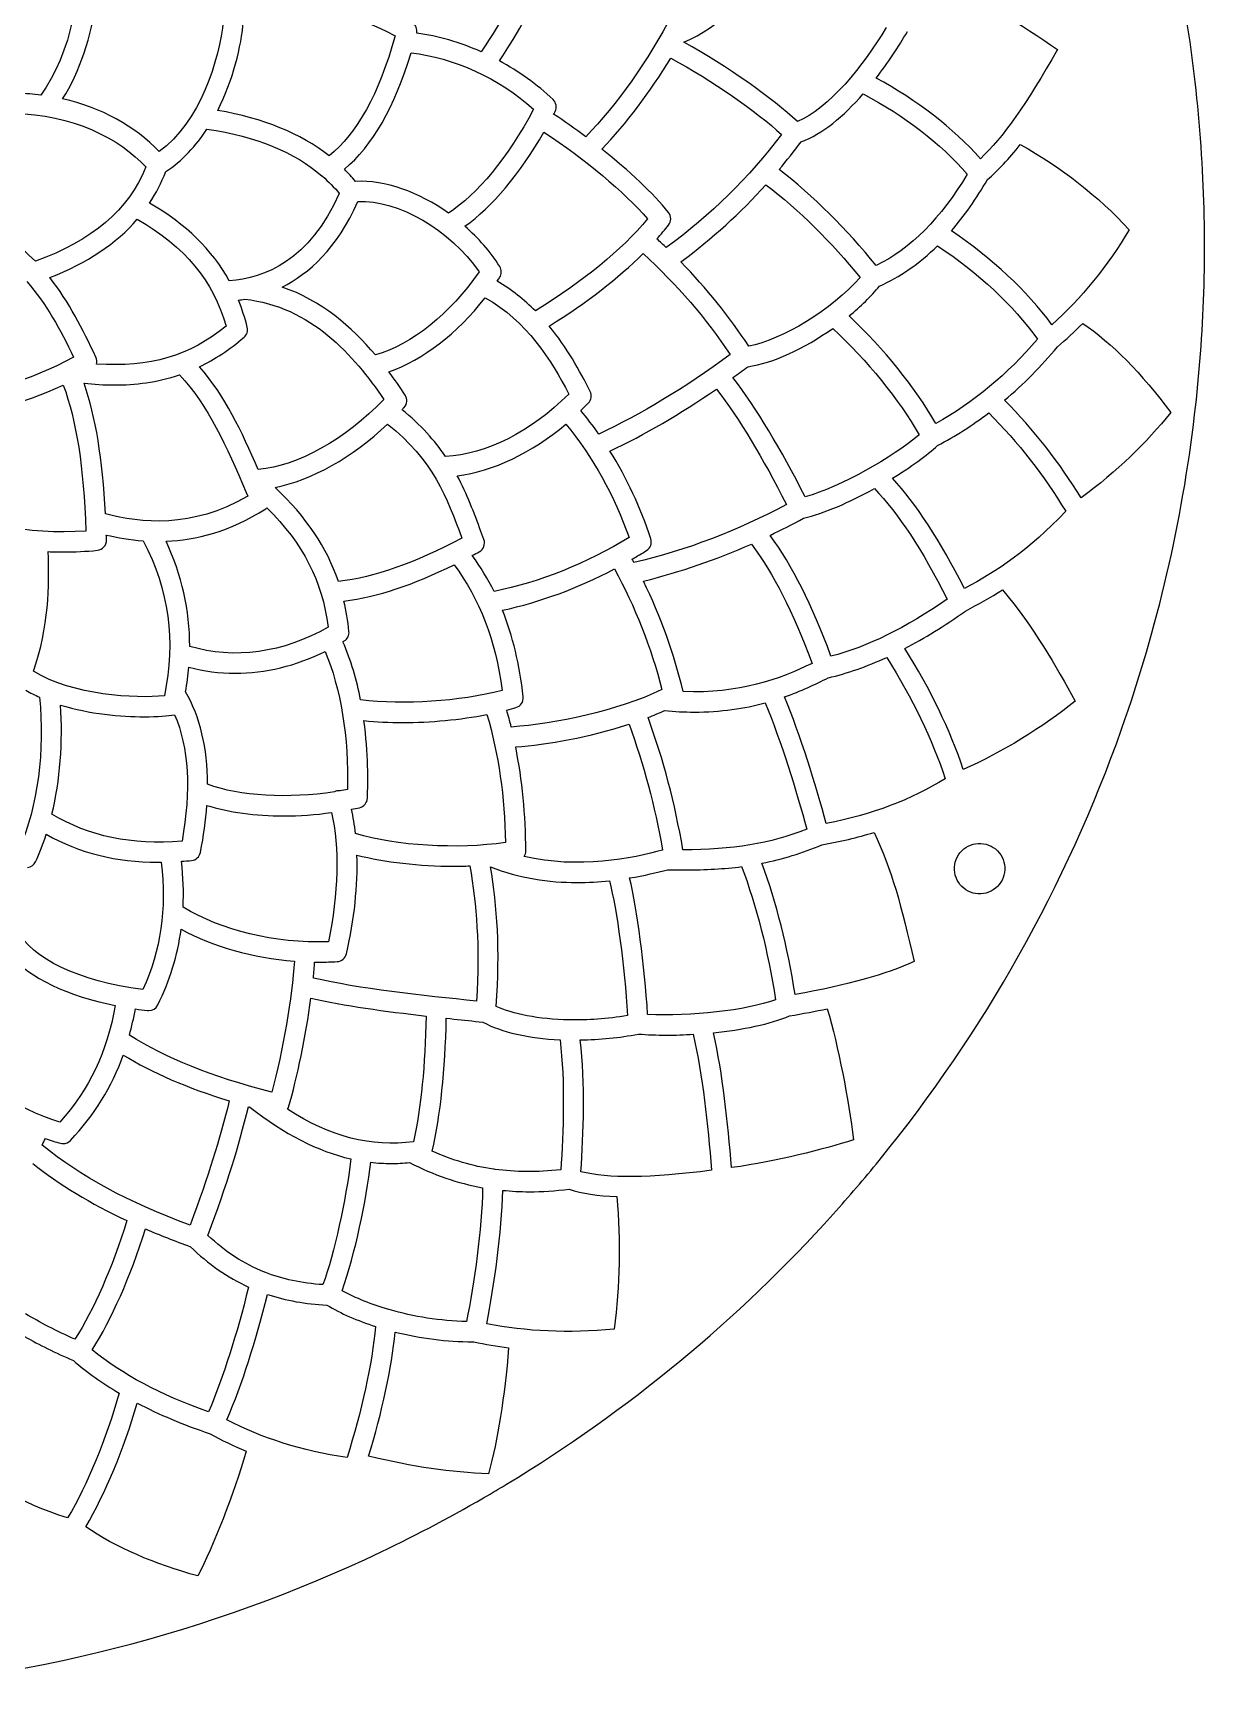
# Model space of a CAD drawing. Extents: x 47 to 537, y 322 to 810.
# Drawn here: x 338.8 to 536.7, y 321.9 to 601.3 of the extents above; entities that cross this region are included whole.
import ezdxf

# ---------------------------------------------------------------- set-up
doc = ezdxf.new("R2010")
doc.units = 0
doc.layers.add('SPLENDIDA_fix_overlaps', color=7, linetype='CONTINUOUS')

msp = doc.modelspace()

# ---------------------------------------------------------------- linework, layer by layer
at = {"layer": 'SPLENDIDA_fix_overlaps', "color": 7}
for points in [[(374.695063, 523.90169), (374.964063, 523.271692)], [(414.784963, 515.98171), (414.284964, 517.321707)], [(362.615093, 486.431784), (362.645093, 486.431784)], [(413.374967, 434.761913), (414.624963, 434.631913)], [(429.204927, 435.001912), (429.173927, 435.001912)], [(412.883968, 380.761048), (413.093967, 380.761048)]]:
    msp.add_lwpolyline(points, dxfattribs=at)
msp.add_lwpolyline([(502.604743, 460.281849), (502.564744, 459.84185), (502.463744, 459.401851), (502.333744, 458.981853), (502.154745, 458.571854), (501.923745, 458.191855), (501.664746, 457.831855), (501.364747, 457.491856), (501.034747, 457.201857), (500.673748, 456.941858), (500.293749, 456.711858), (499.88375, 456.531859), (499.463751, 456.391859), (499.024752, 456.301859), (498.583754, 456.261859), (498.133755, 456.261859), (497.694756, 456.301859), (497.263757, 456.391859), (496.833758, 456.531859), (496.433759, 456.711858), (496.04376, 456.941858), (495.683761, 457.201857), (495.354762, 457.491856), (495.053762, 457.831855), (494.793763, 458.191855), (494.574764, 458.571854), (494.394764, 458.981853), (494.253764, 459.401851), (494.164765, 459.84185), (494.114765, 460.281849), (494.114765, 460.721848), (494.164765, 461.171847), (494.253764, 461.601846), (494.394764, 462.031845), (494.574764, 462.431844), (494.793763, 462.821843), (495.053762, 463.181842), (495.354762, 463.511841), (495.683761, 463.81184), (496.04376, 464.07184), (496.433759, 464.291839), (496.833758, 464.471839), (497.263757, 464.611838), (497.694756, 464.701838), (498.133755, 464.751838), (498.583754, 464.751838), (499.024752, 464.701838), (499.463751, 464.611838), (499.88375, 464.471839), (500.293749, 464.291839), (500.673748, 464.07184), (501.034747, 463.81184), (501.364747, 463.511841), (501.664746, 463.181842), (501.923745, 462.821843), (502.154745, 462.431844), (502.333744, 462.031845), (502.463744, 461.601846), (502.564744, 461.171847), (502.604743, 460.721848)], close=True, dxfattribs=at)
for points in [[(535.95466, 578.141555), (535.194662, 592.641518), (533.124667, 607.081482), (529.784676, 621.221447)], [(344.825138, 618.481454), (347.96413, 609.001477), (344.955138, 597.721506), (340.11515, 590.861523)], [(425.404936, 619.041452), (421.374947, 609.841475), (417.973955, 603.441491), (414.314964, 598.161505)], [(417.394957, 596.631508), (420.513949, 601.191497), (423.444941, 606.531484), (426.704933, 613.621466)], [(448.503879, 599.751501), (454.583864, 602.291494), (459.274852, 607.461481), (463.324842, 613.461466)], [(492.364769, 609.621476), (498.333754, 606.891483), (505.423736, 602.791493), (511.484721, 598.531504)], [(343.764141, 590.221524), (346.625133, 594.771513), (348.754128, 600.741498), (349.325127, 606.931483)], [(374.254064, 603.331492), (382.065045, 606.351484), (391.86502, 605.391487), (399.825, 600.821498)], [(370.855073, 603.401491), (370.214074, 596.851508), (366.934083, 586.321534), (360.0441, 581.321547)], [(446.484884, 604.401489), (442.543894, 596.721508), (437.234907, 589.211527), (431.95492, 583.84154)], [(369.915075, 588.271529), (372.525069, 593.411516), (373.884065, 599.061502), (374.254064, 603.331492)], [(399.825, 600.821498), (397.014007, 590.921523), (393.445016, 584.441539), (388.695028, 580.621548)], [(403.463991, 601.271497), (403.604991, 601.961495), (403.324992, 602.671493), (402.713993, 603.051492)], [(414.314964, 598.161505), (410.744973, 599.751501), (407.043982, 600.821498), (403.463991, 601.271497)], [(482.624793, 602.221494), (478.784803, 595.87151), (472.923818, 588.511529), (467.644831, 586.381534)], [(480.923798, 593.731516), (482.894793, 596.281509), (484.683788, 598.981503), (486.183785, 601.571496)], [(391.275022, 578.351554), (396.03501, 582.381544), (399.665001, 588.711528), (402.513994, 597.961505)], [(402.513994, 597.961505), (409.614976, 597.211507), (417.314957, 593.691516), (423.164942, 588.491529)], [(467.644831, 586.381534), (463.503841, 590.211524), (455.81486, 595.781511), (448.503879, 599.751501)], [(511.484721, 598.531504), (506.274734, 589.351527), (502.274744, 583.681541), (498.503754, 580.13155)], [(426.444934, 590.101525), (423.774941, 592.641518), (420.673948, 594.851513), (417.394957, 596.631508)], [(434.673913, 581.761546), (438.744903, 585.961535), (442.803893, 591.341522), (446.284884, 597.081507)], [(446.284884, 597.081507), (453.314867, 593.351517), (460.793848, 587.99153), (464.963838, 584.231539)], [(498.503754, 580.13155), (493.854765, 585.341537), (487.83378, 589.991525), (480.923798, 593.731516)], [(340.11515, 590.861523), (338.834153, 591.021522), (337.544156, 591.111522), (336.245159, 591.131522)], [(360.0441, 581.321547), (356.03511, 585.621536), (350.205124, 588.761528), (343.764141, 590.221524)], [(426.784933, 588.09153), (427.133932, 588.761528), (426.994933, 589.581526), (426.444934, 590.101525)], [(468.284829, 583.001542), (471.81482, 584.231539), (475.433811, 587.291532), (478.723803, 591.051522)], [(478.723803, 591.051522), (485.683786, 587.371532), (491.723771, 582.741543), (496.284759, 577.541556)], [(335.485161, 587.731531), (345.285137, 587.741531), (353.544116, 583.421541), (357.804105, 578.741553)], [(388.695028, 580.621548), (383.88404, 584.401539), (377.674056, 586.931533), (369.915075, 588.271529)], [(423.164942, 588.491529), (418.824953, 580.311549), (413.673966, 574.041565), (408.793978, 570.981573)], [(426.543934, 587.631531), (426.624933, 587.791531), (426.704933, 587.94153), (426.784933, 588.09153)], [(431.95492, 583.84154), (430.194925, 585.151537), (428.383929, 586.421534), (426.543934, 587.631531)], [(361.145097, 577.971555), (363.94509, 579.771551), (366.245084, 582.281544), (368.09408, 585.121537)], [(368.09408, 585.121537), (376.514059, 583.84154), (382.825043, 581.281547), (387.535031, 577.191557)], [(411.583971, 568.761578), (416.18396, 571.98157), (420.864948, 577.561556), (424.914938, 584.631538)], [(424.914938, 584.631538), (431.84392, 580.06155), (438.433904, 574.531564), (442.383894, 569.991575)], [(464.963838, 584.231539), (459.463851, 576.961558), (453.074867, 570.701573), (445.543886, 565.151587)], [(445.914885, 571.081572), (443.324892, 574.301564), (439.293902, 578.091555), (434.673913, 581.761546)], [(464.583839, 578.321554), (465.854835, 579.84155), (467.093832, 581.391547), (468.284829, 583.001542)], [(499.683751, 576.621558), (501.484746, 578.151555), (503.293742, 580.08155), (505.213737, 582.531544)], [(505.213737, 582.531544), (512.244719, 578.581554), (518.284704, 573.871565), (523.593691, 568.17158)], [(357.804105, 578.741553), (354.905113, 571.551571), (348.785128, 566.341584), (339.174152, 562.841593)], [(393.145017, 576.301559), (392.544019, 577.011557), (391.92402, 577.701556), (391.275022, 578.351554)], [(480.923798, 562.141595), (476.00381, 568.251579), (470.293824, 573.911565), (464.583839, 578.321554)], [(358.424104, 572.661568), (359.525101, 574.311564), (360.424099, 576.08156), (361.145097, 577.971555)], [(387.535031, 577.191557), (387.544031, 577.191557), (387.554031, 577.181557), (387.565031, 577.171557)], [(387.565031, 577.171557), (388.584029, 576.271559), (389.544026, 575.321562), (390.415024, 574.281564)], [(408.793978, 570.981573), (403.82499, 574.511564), (398.125005, 576.561559), (393.145017, 576.301559)], [(447.99488, 562.731593), (453.303867, 566.691583), (458.053855, 571.001572), (462.343844, 575.751561)], [(462.343844, 575.751561), (467.88383, 571.501571), (473.444816, 566.021585), (478.223804, 560.0916)], [(496.284759, 577.541556), (491.90477, 570.171575), (486.624783, 564.881588), (480.923798, 562.141595)], [(493.604766, 567.97158), (495.784761, 570.481574), (497.824755, 573.381567), (499.683751, 576.621558)], [(534.614663, 537.001657), (536.213659, 550.651623), (536.673658, 564.421589), (535.95466, 578.141555)], [(390.415024, 574.281564), (385.445036, 563.001592), (377.815055, 559.9716), (371.86507, 559.571601)], [(380.754048, 558.511604), (385.294037, 560.771598), (390.054025, 565.031587), (393.535016, 572.921568)], [(393.535016, 572.921568), (400.414999, 573.191567), (409.043977, 568.211579), (413.984965, 561.061597)], [(339.174152, 562.841593), (336.375159, 565.701586), (332.865168, 568.271579), (328.19518, 570.431574)], [(341.594146, 560.1116), (347.94513, 562.591594), (352.834118, 565.841585), (356.355109, 569.921575)], [(356.355109, 569.921575), (364.405089, 565.281587), (369.205077, 559.521601), (371.325072, 551.93162)], [(371.86507, 559.571601), (369.004077, 564.761588), (364.594089, 569.041577), (358.424104, 572.661568)], [(442.383894, 569.991575), (437.914905, 564.671588), (431.683921, 559.581601), (423.463941, 554.491614)], [(445.923885, 568.951578), (446.414884, 569.581576), (446.414884, 570.461574), (445.914885, 571.081572)], [(417.463956, 561.961595), (415.87496, 564.481589), (413.854965, 566.771583), (411.583971, 568.761578)], [(443.96389, 566.621583), (444.654888, 567.391582), (445.303887, 568.17158), (445.923885, 568.951578)], [(510.543724, 552.15162), (506.253734, 557.961605), (500.574749, 563.271592), (493.604766, 567.97158)], [(523.593691, 568.17158), (520.0747, 562.191595), (515.414711, 556.481609), (510.543724, 552.15162)], [(445.543886, 565.151587), (445.024887, 565.641586), (444.494889, 566.131585), (443.96389, 566.621583)], [(481.463796, 558.661603), (484.904788, 560.1616), (488.19478, 562.451594), (491.253772, 565.461586)], [(491.253772, 565.461586), (498.263754, 560.791598), (503.94474, 555.521611), (508.12473, 549.731626)], [(417.444956, 560.1216), (417.803955, 560.681598), (417.814955, 561.401596), (417.463956, 561.961595)], [(425.803935, 551.92162), (432.213919, 555.94161), (437.444906, 559.9716), (441.624896, 564.15159)], [(441.624896, 564.15159), (447.333882, 558.921603), (452.274869, 553.211617), (456.314859, 547.111632)], [(459.433851, 548.541629), (456.17386, 553.531616), (452.343869, 558.281604), (447.99488, 562.731593)], [(337.705156, 559.441601), (341.094147, 555.661611), (343.344142, 551.341622), (345.625136, 546.671633)], [(349.384127, 546.691633), (347.105132, 551.401621), (344.884138, 555.98161), (341.594146, 560.1116)], [(413.984965, 561.061597), (409.144977, 554.031615), (402.593994, 548.801628), (396.504009, 547.071632)], [(417.013957, 559.491601), (417.154957, 559.701601), (417.303957, 559.9116), (417.444956, 560.1216)], [(423.463941, 554.491614), (421.593946, 556.361609), (419.473951, 558.071605), (417.013957, 559.491601)], [(478.223804, 560.0916), (473.433816, 554.721613), (465.083837, 549.591626), (459.433851, 548.541629)], [(373.415066, 556.301609), (373.745066, 556.351609), (374.094065, 556.401609), (374.445064, 556.461609)], [(374.895063, 551.721621), (374.504064, 553.321617), (374.004065, 554.841613), (373.415066, 556.301609)], [(374.445064, 556.461609), (385.615036, 555.251612), (392.844018, 547.021632), (397.924005, 539.551651)], [(396.504009, 547.071632), (392.544019, 551.761621), (387.405031, 556.261609), (380.754048, 558.511604)], [(398.764003, 544.221639), (404.513989, 546.221634), (410.293974, 550.681623), (415.003962, 556.711608)], [(415.003962, 556.711608), (421.963945, 552.811618), (426.183935, 546.191635), (429.104927, 540.471649)], [(476.364809, 553.641616), (478.284804, 555.221612), (480.0348, 556.921608), (481.463796, 558.661603)], [(490.963773, 535.521661), (487.513781, 541.571646), (482.223794, 548.14163), (476.364809, 553.641616)], [(371.325072, 551.93162), (365.214087, 546.921633), (358.474104, 544.921638), (349.495126, 545.531636)], [(374.355064, 550.041625), (374.834063, 550.451624), (375.044062, 551.101622), (374.895063, 551.721621)], [(432.694918, 540.911648), (430.963923, 544.411639), (428.774928, 548.331629), (425.803935, 551.92162)], [(459.274852, 545.081637), (463.473841, 545.651636), (468.824828, 548.15163), (473.604816, 551.541621)], [(473.604816, 551.541621), (479.404801, 546.161635), (484.824788, 539.491651), (488.15478, 533.581666)], [(511.473721, 548.441629), (512.923718, 549.661626), (514.354714, 550.971623), (515.744711, 552.381619)], [(515.744711, 552.381619), (520.664698, 549.021627), (525.644686, 544.00164), (530.574674, 537.381657)], [(366.844083, 545.081637), (369.365077, 546.281634), (371.88407, 547.89163), (374.355064, 550.041625)], [(508.12473, 549.731626), (503.124742, 543.85164), (497.234757, 538.991653), (490.963773, 535.521661)], [(502.583744, 539.441651), (505.753736, 542.121645), (508.753728, 545.131637), (511.473721, 548.441629)], [(345.625136, 546.671633), (338.145155, 542.681643), (329.974175, 540.221649), (323.174192, 539.91165)], [(349.495126, 545.531636), (349.594126, 545.911635), (349.565126, 546.321634), (349.384127, 546.691633)], [(376.735058, 527.761681), (373.955065, 534.181665), (371.115072, 540.201649), (366.844083, 545.081637)], [(456.314859, 547.111632), (448.534879, 541.431646), (441.253897, 537.051657), (434.154915, 533.741666)], [(456.784858, 543.271642), (457.614856, 543.86164), (458.444854, 544.461639), (459.274852, 545.081637)], [(323.535191, 536.521659), (329.825175, 536.841658), (336.955158, 538.771653), (343.87514, 541.991645)], [(343.87514, 541.991645), (346.115135, 535.89166), (347.294132, 528.331679), (347.705131, 517.391707)], [(350.974123, 520.261699), (350.485124, 529.641676), (349.365127, 536.551659), (347.384132, 542.291644)], [(347.384132, 542.291644), (349.014127, 542.121645), (350.714123, 542.001645), (352.474119, 542.001645)], [(352.474119, 542.001645), (355.98511, 542.001645), (359.705101, 542.441644), (363.474091, 543.711641)], [(363.474091, 543.711641), (368.405079, 538.511654), (371.344072, 531.731671), (374.695063, 523.90169)], [(401.513996, 540.311649), (400.683998, 541.561646), (399.775001, 542.881643), (398.764003, 544.221639)], [(468.954828, 523.131692), (464.843838, 531.261672), (460.753848, 538.021655), (456.784858, 543.271642)], [(397.924005, 539.551651), (391.355022, 532.751668), (383.424041, 528.351679), (376.735058, 527.761681)], [(401.354997, 538.221654), (401.874995, 538.801653), (401.944995, 539.661651), (401.513996, 540.311649)], [(429.104927, 540.471649), (422.723943, 534.111665), (415.083962, 530.251674), (408.314979, 529.951675)], [(432.404919, 538.981653), (432.894918, 539.501651), (433.013917, 540.271649), (432.694918, 540.911648)], [(436.04391, 530.871673), (441.864895, 533.611666), (447.793881, 537.061657), (454.003865, 541.321647)], [(454.003865, 541.321647), (457.833855, 536.271659), (461.793846, 529.751676), (465.793836, 521.861695)], [(515.473711, 522.961693), (511.87472, 528.871678), (507.463731, 534.501664), (502.583744, 539.441651)], [(400.984998, 537.841655), (401.104997, 537.971655), (401.223997, 538.091655), (401.354997, 538.221654)], [(408.314979, 529.951675), (406.494984, 532.641668), (404.16499, 535.281662), (400.984998, 537.841655)], [(431.124922, 537.701656), (431.553921, 538.121655), (431.98492, 538.541654), (432.404919, 538.981653)], [(434.154915, 533.741666), (433.194917, 535.111662), (432.17392, 536.421659), (431.124922, 537.701656)], [(491.284772, 531.81167), (494.253764, 533.351667), (497.133757, 535.201662), (499.90475, 537.301657)], [(499.90475, 537.301657), (504.843738, 532.361669), (509.303727, 526.671683), (512.874718, 520.711698)], [(530.574674, 537.381657), (526.524684, 532.241669), (521.553696, 527.501681), (515.473711, 522.961693)], [(522.303694, 484.01179), (528.374679, 501.131747), (532.494669, 518.951703), (534.614663, 537.001657)], [(379.575051, 524.741688), (385.844035, 525.981685), (392.575019, 529.751676), (398.565004, 535.411661)], [(398.565004, 535.411661), (406.154985, 529.421676), (408.564979, 522.991693), (411.074972, 516.19171)], [(410.284974, 526.701683), (416.354959, 527.451681), (422.843943, 530.551674), (428.604928, 535.411661)], [(428.604928, 535.411661), (433.144917, 529.881675), (436.803908, 523.331692), (439.263902, 516.291709)], [(488.15478, 533.581666), (483.694791, 529.821675), (474.944813, 524.841688), (468.954828, 523.131692)], [(442.923893, 516.08171), (441.223897, 521.311697), (438.883903, 526.301684), (436.04391, 530.871673)], [(483.654791, 526.291684), (486.744783, 528.17168), (489.473776, 530.141675), (491.284772, 531.81167)], [(414.284964, 517.321707), (413.133967, 520.431699), (411.96397, 523.581691), (410.284974, 526.701683)], [(495.81476, 507.691731), (491.614771, 515.93171), (487.704781, 521.921695), (483.654791, 526.291684)], [(347.705131, 517.391707), (337.934155, 516.711708), (328.275179, 518.651703), (321.355197, 522.671693)], [(374.964063, 523.271692), (365.504086, 517.751706), (356.964108, 518.721703), (350.974123, 520.261699)], [(390.254024, 508.881728), (388.315029, 514.661713), (384.915038, 519.671701), (379.575051, 524.741688)], [(468.673828, 519.551701), (472.12482, 520.351699), (476.503809, 522.271694), (480.633798, 524.541689)], [(480.633798, 524.541689), (484.644788, 520.361699), (488.673778, 514.251714), (492.904768, 505.911735)], [(361.195097, 515.671711), (366.254084, 515.88171), (371.98507, 517.291707), (378.025055, 521.151697)], [(378.025055, 521.151697), (378.094055, 521.201697), (378.145055, 521.271697), (378.205054, 521.321697)], [(378.205054, 521.321697), (384.384039, 515.151712), (387.504031, 509.021727), (388.535029, 501.201747)], [(465.793836, 521.861695), (457.454856, 517.401706), (449.013877, 514.191715), (440.0939, 512.06172)], [(512.874718, 520.711698), (506.564734, 514.031715), (501.324747, 510.691723), (495.81476, 507.691731)], [(463.043842, 516.661708), (464.923838, 517.571706), (466.803833, 518.521704), (468.673828, 519.551701)], [(343.89514, 513.861715), (345.794136, 513.861715), (347.714131, 513.951715), (349.625126, 514.141715)], [(349.625126, 514.141715), (350.514124, 514.221714), (351.184122, 514.991713), (351.165122, 515.88171)], [(351.165122, 515.88171), (351.155122, 516.17171), (351.145122, 516.441709), (351.134122, 516.721708)], [(351.134122, 516.721708), (353.014117, 516.281709), (355.105112, 515.91171), (357.365107, 515.741711)], [(357.365107, 515.741711), (361.695096, 507.341732), (362.844093, 498.991753), (360.915098, 489.621776)], [(365.195087, 497.951755), (365.205087, 504.06174), (363.87509, 509.931725), (361.195097, 515.671711)], [(411.074972, 516.19171), (402.994993, 511.92172), (396.464009, 509.641726), (390.254024, 508.881728)], [(413.994965, 513.891715), (414.744963, 514.301714), (415.074962, 515.191712), (414.784963, 515.98171)], [(439.263902, 516.291709), (432.15492, 511.95172), (424.16494, 508.771728), (416.513959, 507.201732)], [(439.774901, 512.641718), (440.593899, 513.131717), (441.423896, 513.611716), (442.223894, 514.121715)], [(441.694896, 508.951728), (447.94488, 510.501724), (453.973865, 512.561719), (459.89485, 515.201712)], [(442.223894, 514.121715), (442.874893, 514.531714), (443.173892, 515.341712), (442.923893, 516.08171)], [(459.89485, 515.201712), (463.654841, 510.171725), (466.854833, 503.87174), (470.114825, 495.091762)], [(473.303817, 496.291759), (470.043825, 505.041737), (466.814833, 511.471721), (463.043842, 516.661708)], [(338.855153, 493.761766), (341.464146, 501.261747), (341.525146, 508.07173), (341.355147, 513.921715)], [(341.355147, 513.921715), (342.205144, 513.881715), (343.044142, 513.861715), (343.89514, 513.861715)], [(391.195022, 505.561736), (396.895008, 506.331734), (402.814993, 508.281729), (409.763976, 511.711721)], [(409.763976, 511.711721), (414.114965, 505.871735), (416.723958, 499.081752), (417.854955, 490.521774)], [(412.833968, 513.271717), (413.223967, 513.481716), (413.604966, 513.681716), (413.994965, 513.891715)], [(416.513959, 507.201732), (415.454961, 509.331727), (414.223964, 511.351722), (412.833968, 513.271717)], [(440.0939, 512.06172), (439.9949, 512.251719), (439.8839, 512.451719), (439.774901, 512.641718)], [(417.933955, 504.03174), (424.244939, 505.401736), (430.723923, 507.80173), (436.803908, 511.001722)], [(436.803908, 511.001722), (440.223899, 504.771738), (443.034892, 497.661756), (444.793888, 490.661773)], [(448.374879, 490.321774), (446.883883, 496.621758), (444.564889, 503.061742), (441.694896, 508.951728)], [(492.904768, 505.911735), (485.904785, 501.051747), (479.463801, 497.901755), (473.303817, 496.291759)], [(495.96376, 503.91174), (498.083755, 505.041737), (500.16475, 506.191735), (502.244744, 507.491731)], [(502.244744, 507.491731), (507.433731, 501.191747), (511.333722, 494.571764), (514.473714, 488.731778)], [(392.04402, 500.481749), (391.85502, 502.251744), (391.575021, 503.94174), (391.195022, 505.561736)], [(421.414946, 489.461776), (420.803948, 494.901763), (419.664951, 499.701751), (417.933955, 504.03174)], [(485.763786, 497.591756), (489.064777, 499.321752), (492.444769, 501.401746), (495.96376, 503.91174)], [(388.535029, 501.201747), (381.004047, 496.861758), (372.615068, 495.701761), (365.195087, 497.951755)], [(391.245022, 498.861753), (391.80402, 499.201752), (392.11502, 499.83175), (392.04402, 500.481749)], [(391.004022, 498.721753), (391.084022, 498.771753), (391.165022, 498.811753), (391.245022, 498.861753)], [(393.995015, 488.941778), (393.365017, 492.221769), (392.415019, 495.581761), (391.004022, 498.721753)], [(495.604761, 477.221807), (493.404766, 483.81179), (490.034775, 490.781773), (485.763786, 497.591756)], [(364.495089, 490.291774), (364.745088, 491.691771), (364.924088, 493.081767), (365.035087, 494.461764)], [(365.035087, 494.461764), (367.575081, 493.771766), (370.195075, 493.421766), (372.855068, 493.421766)], [(372.855068, 493.421766), (377.924055, 493.421766), (383.105042, 494.671763), (388.01403, 497.091757)], [(388.01403, 497.091757), (390.634023, 491.011772), (392.01402, 482.541794), (391.794021, 473.821815)], [(470.114825, 495.091762), (464.633838, 492.401769), (457.793856, 489.981775), (448.374879, 490.321774)], [(472.843818, 492.661768), (476.06481, 493.401766), (479.333802, 494.551764), (482.694793, 496.09176)], [(482.694793, 496.09176), (487.024782, 489.231777), (490.414774, 482.221794), (492.553769, 475.651811)], [(360.915098, 489.621776), (356.11511, 489.131777), (345.455136, 489.661776), (338.855153, 493.761766)], [(465.484836, 489.441776), (468.19483, 490.391774), (470.624823, 491.521771), (472.843818, 492.661768)], [(339.87515, 489.391777), (340.785148, 480.461799), (339.535151, 470.931823), (336.535159, 464.01184)], [(337.584156, 490.561774), (338.325154, 490.131775), (339.084152, 489.741776), (339.87515, 489.391777)], [(368.205079, 474.711813), (368.18408, 480.841798), (366.945083, 486.111785), (364.495089, 490.291774)], [(417.854955, 490.521774), (410.534974, 488.641778), (401.463996, 488.05178), (393.995015, 488.941778)], [(444.793888, 490.661773), (437.093907, 486.991783), (426.894933, 484.901788), (419.394952, 484.361789)], [(420.19495, 487.631781), (420.994948, 487.86178), (421.503946, 488.631778), (421.414946, 489.461776)], [(472.503819, 468.11183), (470.744823, 474.601813), (468.15483, 482.971793), (465.484836, 489.441776)], [(341.955145, 469.671826), (343.334142, 475.371812), (343.85514, 481.831795), (343.405141, 488.07178)], [(343.405141, 488.07178), (348.304129, 486.561784), (353.605116, 486.091785), (357.554106, 486.091785)], [(357.554106, 486.091785), (359.764101, 486.091785), (361.554096, 486.241784), (362.615093, 486.431784)], [(362.645093, 486.431784), (365.014087, 480.981798), (365.455086, 473.711816), (363.89509, 465.141837)], [(401.093997, 485.121787), (405.843985, 485.121787), (410.784973, 485.591786), (415.303962, 486.471784)], [(415.303962, 486.471784), (417.244957, 479.8018), (418.303954, 472.561819), (418.433954, 464.891838)], [(418.633953, 487.221782), (419.154952, 487.351782), (419.683951, 487.491781), (420.19495, 487.631781)], [(419.394952, 484.361789), (419.154952, 485.321787), (418.904953, 486.281784), (418.633953, 487.221782)], [(442.463894, 485.971785), (443.404891, 486.331784), (444.324889, 486.711783), (445.223887, 487.121782)], [(445.223887, 487.121782), (446.954883, 486.961783), (448.624878, 486.881783), (450.213874, 486.881783)], [(450.213874, 486.881783), (454.763863, 486.881783), (458.713853, 487.491781), (462.213844, 488.431779)], [(462.213844, 488.431779), (464.874838, 482.041795), (467.543831, 473.421816), (469.234827, 467.151832)], [(514.473714, 488.731778), (509.154727, 484.371789), (502.043745, 480.0518), (495.604761, 477.221807)], [(395.145012, 472.361819), (395.264012, 475.051812), (395.304012, 479.9418), (394.565014, 485.441786)], [(394.565014, 485.441786), (396.665008, 485.231787), (398.855003, 485.121787), (401.093997, 485.121787)], [(420.14495, 481.001797), (425.543936, 481.441796), (432.583919, 482.631793), (439.263902, 484.831788)], [(439.263902, 484.831788), (441.753896, 477.961805), (443.574891, 471.151822), (444.914888, 463.631841)], [(448.343879, 463.681841), (446.963883, 471.601821), (445.074887, 478.761803), (442.463894, 485.971785)], [(481.433796, 411.331972), (499.083752, 432.981918), (512.984718, 457.681856), (522.303694, 484.01179)], [(421.854945, 463.441841), (421.833945, 469.561826), (421.253947, 475.441811), (420.14495, 481.001797)], [(492.553769, 475.651811), (486.914783, 472.12182), (480.1738, 469.601826), (472.503819, 468.11183)], [(389.594026, 473.441816), (381.825045, 472.251819), (373.584066, 472.711818), (368.205079, 474.711813)], [(389.834025, 473.541816), (389.754026, 473.521816), (389.674026, 473.481816), (389.594026, 473.441816)], [(390.554024, 473.601816), (390.315024, 473.631816), (390.075025, 473.621816), (389.834025, 473.541816)], [(391.794021, 473.821815), (391.384022, 473.741816), (390.964023, 473.671816), (390.554024, 473.601816)], [(393.815015, 470.771823), (394.565014, 470.941823), (395.105012, 471.591821), (395.145012, 472.361819)], [(363.89509, 465.141837), (355.304112, 464.451839), (348.275129, 465.911835), (341.955145, 469.671826)], [(366.995083, 463.231842), (367.554081, 465.991835), (367.91508, 468.631828), (368.08408, 471.161822)], [(368.08408, 471.161822), (371.735071, 469.991825), (376.264059, 469.371827), (381.054047, 469.371827)], [(381.054047, 469.371827), (383.695041, 469.371827), (386.405034, 469.581826), (389.094027, 469.951825)], [(389.094027, 469.951825), (390.455024, 464.16184), (390.275024, 456.241859), (388.584029, 448.17188)], [(392.455019, 470.511824), (392.905018, 470.601823), (393.365017, 470.671823), (393.815015, 470.771823)], [(393.134017, 466.391834), (392.985018, 467.83183), (392.754018, 469.211827), (392.455019, 470.511824)], [(469.234827, 467.151832), (463.024842, 464.701838), (456.713858, 463.651841), (448.343879, 463.681841)], [(471.744821, 464.501839), (474.824813, 465.041837), (477.763806, 465.751836), (480.564799, 466.601833)], [(480.564799, 466.601833), (483.524791, 460.571849), (485.234787, 453.901865), (487.314782, 444.861888)], [(339.214152, 461.671846), (339.88415, 463.111842), (340.485149, 464.661838), (341.014147, 466.291834)], [(341.014147, 466.291834), (346.645133, 463.121842), (352.764118, 461.571846), (359.8651, 461.571846)], [(418.433954, 464.891838), (410.244974, 463.731841), (400.054, 464.331839), (393.134017, 466.391834)], [(461.664846, 461.411846), (465.173837, 462.101845), (468.454829, 463.111842), (471.744821, 464.501839)], [(337.865155, 460.711848), (338.445154, 460.771848), (338.955153, 461.141847), (339.214152, 461.671846)], [(360.375099, 461.581846), (361.315097, 453.601866), (360.365099, 446.861883), (357.275107, 440.1119)], [(359.8651, 461.571846), (360.0251, 461.571846), (360.205099, 461.581846), (360.375099, 461.581846)], [(363.794091, 461.731846), (364.365089, 461.781846), (364.924088, 461.811845), (365.504086, 461.871845)], [(364.07509, 454.031865), (364.19509, 456.511859), (364.10509, 459.071852), (363.794091, 461.731846)], [(365.504086, 461.871845), (366.245084, 461.941845), (366.844083, 462.491844), (366.995083, 463.231842)], [(391.625021, 446.141885), (392.964018, 451.97187), (393.544016, 457.691856), (393.384017, 462.791843)], [(393.384017, 462.791843), (398.084005, 461.571846), (403.92399, 460.911848), (409.683976, 460.911848)], [(409.683976, 460.911848), (410.604973, 460.911848), (411.524971, 460.931848), (412.433969, 460.961848)], [(412.433969, 460.961848), (413.543966, 454.291864), (414.133965, 447.621881), (413.534966, 438.171905)], [(444.914888, 463.631841), (439.9239, 462.231844), (430.633923, 460.391849), (421.583946, 462.561844)], [(421.583946, 462.561844), (421.744946, 462.821843), (421.854945, 463.111842), (421.854945, 463.441841)], [(467.244832, 439.291902), (465.963835, 447.381882), (464.09384, 454.801863), (461.664846, 461.411846)], [(415.90496, 460.821848), (420.723948, 458.861853), (425.774936, 458.161855), (430.463924, 458.161855)], [(416.883958, 437.291907), (417.543956, 447.071882), (417.003957, 454.001865), (415.90496, 460.821848)], [(430.463924, 458.161855), (432.374919, 458.161855), (434.213914, 458.281854), (435.96391, 458.461854)], [(435.96391, 458.461854), (437.234907, 453.421866), (438.484904, 444.11189), (439.003902, 435.741911)], [(439.354902, 458.921853), (441.843895, 459.331852), (444.01389, 459.85185), (445.723886, 460.321849)], [(442.394894, 435.92191), (441.874895, 444.261889), (440.633898, 453.571866), (439.354902, 458.921853)], [(445.723886, 460.321849), (446.744883, 460.301849), (447.753881, 460.281849), (448.723878, 460.281849)], [(448.723878, 460.281849), (452.18387, 460.281849), (455.314862, 460.461849), (458.244854, 460.841848)], [(458.244854, 460.841848), (460.744848, 454.191865), (462.673843, 446.661883), (463.94484, 438.401904)], [(388.584029, 448.17188), (379.325052, 447.92188), (370.695073, 450.001875), (364.07509, 454.031865)], [(357.275107, 440.1119), (346.445134, 441.561896), (338.615153, 445.291887), (336.00416, 450.221874)], [(359.8041, 437.521906), (361.844095, 441.671896), (363.145092, 445.881885), (363.745091, 450.291874)], [(363.745091, 450.291874), (369.224077, 447.281882), (375.785061, 445.451886), (382.844043, 444.921888)], [(334.815163, 446.011885), (338.294154, 442.051895), (344.485139, 439.071902), (352.645118, 437.441906)], [(382.844043, 444.921888), (382.485044, 438.961903), (380.905048, 429.801925), (379.044052, 422.821943)], [(386.035035, 442.061895), (386.125035, 443.001892), (386.195035, 443.90189), (386.245034, 444.761888)], [(386.245034, 444.761888), (386.554034, 444.761888), (386.855033, 444.751888), (387.165032, 444.751888)], [(387.165032, 444.751888), (388.11503, 444.751888), (389.075027, 444.771888), (390.044025, 444.821888)], [(390.044025, 444.821888), (390.804023, 444.861888), (391.455021, 445.391887), (391.625021, 446.141885)], [(487.314782, 444.861888), (482.633793, 442.671893), (476.18381, 440.881898), (467.244832, 439.291902)], [(413.534966, 438.171905), (404.564989, 439.111902), (393.605016, 440.261899), (386.035035, 442.061895)], [(381.865045, 420.291949), (383.285042, 425.201937), (384.785038, 432.321919), (385.634036, 438.671903)], [(385.634036, 438.671903), (391.155022, 437.391907), (398.214004, 436.441909), (405.053987, 435.661911)], [(352.645118, 437.441906), (351.214122, 429.491926), (348.294129, 423.321942), (343.294142, 417.781956)], [(355.035112, 432.441919), (355.415111, 433.851915), (355.745111, 435.321912), (356.02511, 436.851908)], [(356.02511, 436.851908), (356.695108, 436.761908), (357.384107, 436.661908), (358.084105, 436.581909)], [(358.084105, 436.581909), (358.155105, 436.571909), (358.214104, 436.571909), (358.285104, 436.571909)], [(358.285104, 436.571909), (358.924103, 436.571909), (359.514101, 436.931908), (359.8041, 437.521906)], [(429.173927, 435.001912), (423.99494, 435.111912), (419.614951, 436.00191), (416.883958, 437.291907)], [(463.94484, 438.401904), (458.944853, 436.601908), (449.654876, 435.531911), (442.394894, 435.92191)], [(466.314834, 435.681911), (468.583829, 436.07191), (470.694823, 436.471909), (472.683818, 436.881908)], [(472.683818, 436.881908), (474.534814, 430.451924), (476.293809, 421.651946), (477.093807, 414.791963)], [(405.053987, 435.661911), (404.894988, 427.401931), (404.19499, 420.271949), (402.944993, 414.481964)], [(406.074985, 412.891968), (407.473981, 418.991953), (408.263979, 426.521934), (408.444979, 435.291912)], [(408.444979, 435.291912), (410.133975, 435.101912), (411.784971, 434.931913), (413.374967, 434.761913)], [(414.624963, 434.631913), (417.753956, 432.921918), (422.394944, 431.90192), (427.624931, 431.651921)], [(439.003902, 435.741911), (435.564911, 435.161912), (432.253919, 434.951913), (429.204927, 435.001912)], [(453.503866, 432.851918), (458.374854, 433.341917), (463.093842, 434.281914), (466.314834, 435.681911)], [(343.294142, 417.781956), (336.214159, 419.87195), (327.544181, 425.421936), (323.525191, 432.551919)], [(379.044052, 422.821943), (368.584079, 425.571936), (361.254097, 428.511929), (355.035112, 432.441919)], [(427.624931, 431.651921), (428.503929, 424.581939), (428.16493, 416.08196), (427.763931, 409.731976)], [(431.043922, 431.621921), (434.263914, 431.671921), (437.604906, 431.99192), (440.864898, 432.621918)], [(431.154922, 409.431976), (431.564921, 415.80196), (431.89492, 424.331939), (431.043922, 431.621921)], [(440.864898, 432.621918), (442.314894, 432.501919), (443.90489, 432.441919), (445.593886, 432.441919)], [(445.593886, 432.441919), (447.043882, 432.441919), (448.553879, 432.491919), (450.083875, 432.581919)], [(450.083875, 432.581919), (451.654871, 425.581936), (452.524869, 417.510956), (453.183867, 409.661976)], [(456.553859, 410.111975), (455.90486, 417.861955), (455.043862, 425.821935), (453.503866, 432.851918)], [(345.075137, 414.701963), (349.165127, 419.021952), (352.05412, 423.661941), (353.985115, 429.091927)], [(353.985115, 429.091927), (358.934103, 426.081935), (364.674088, 423.581941), (371.85507, 421.351947)], [(371.85507, 421.351947), (370.155075, 414.631963), (368.455079, 408.931978), (365.254087, 400.431999)], [(368.235079, 398.702003), (371.605071, 407.581981), (373.365067, 413.471966), (375.115062, 420.371949)], [(375.115062, 420.371949), (375.184062, 420.351949), (375.264062, 420.331949), (375.334062, 420.311949)], [(375.334062, 420.311949), (381.165047, 415.741961), (386.754033, 412.861968), (392.365019, 411.581971)], [(381.705046, 419.94195), (381.764046, 420.05195), (381.834045, 420.16195), (381.865045, 420.291949)], [(402.944993, 414.481964), (395.80401, 413.521966), (388.924028, 415.281962), (381.705046, 419.94195)], [(340.315149, 413.901965), (340.504149, 414.281964), (340.684148, 414.641963), (340.855148, 415.010962)], [(365.254087, 400.431999), (354.645113, 404.371989), (346.844133, 408.581979), (340.315149, 413.901965)], [(340.855148, 415.010962), (341.724146, 414.701963), (342.584144, 414.431964), (343.415141, 414.221964)], [(343.415141, 414.221964), (343.554141, 414.181965), (343.695141, 414.171965), (343.83414, 414.171965)], [(343.83414, 414.171965), (344.304139, 414.171965), (344.745138, 414.351964), (345.075137, 414.701963)], [(477.093807, 414.791963), (471.84382, 413.171967), (464.473839, 411.211972), (456.553859, 410.111975)], [(338.735153, 410.811973), (343.245142, 407.221982), (348.445129, 404.06199), (354.615113, 401.181997)], [(392.365019, 411.581971), (391.495021, 404.421989), (389.584026, 395.83201), (387.655031, 390.392024)], [(390.905023, 389.372027), (393.094017, 395.582011), (394.915013, 404.541989), (395.724011, 411.010972)], [(395.724011, 411.010972), (396.855008, 410.881973), (397.995005, 410.811973), (399.134002, 410.811973)], [(399.134002, 410.811973), (400.165, 410.811973), (401.194997, 410.871973), (402.234994, 410.971973)], [(402.234994, 410.971973), (406.333984, 408.881978), (410.343974, 407.481981), (414.574964, 406.731983)], [(416.414959, 409.851975), (412.864968, 410.361974), (409.494976, 411.361972), (406.074985, 412.891968)], [(473.673816, 402.260994), (476.333809, 405.221987), (478.923803, 408.241979), (481.433796, 411.331972)], [(416.664958, 409.821975), (416.583959, 409.841975), (416.494959, 409.851975), (416.414959, 409.851975)], [(427.763931, 409.731976), (423.723941, 409.331977), (420.09395, 409.351977), (416.664958, 409.821975)], [(453.183867, 409.661976), (442.774893, 408.331979), (435.694911, 408.260979), (431.154922, 409.431976)], [(414.574964, 406.731983), (414.433964, 399.761001), (413.154967, 390.622023), (411.86497, 384.17204)], [(415.263962, 383.80204), (416.534959, 390.261024), (417.784956, 399.252002), (417.963955, 406.281984)], [(417.963955, 406.281984), (419.423951, 406.141985), (420.904948, 406.051985), (422.444944, 406.051985)], [(422.444944, 406.051985), (424.583939, 406.051985), (426.833933, 406.201984), (429.173927, 406.461984)], [(429.173927, 406.461984), (431.333922, 405.760986), (433.973915, 405.351987), (437.213907, 405.241987)], [(437.213907, 405.241987), (437.883905, 397.572006), (437.734906, 390.392024), (436.723908, 382.872043)], [(354.615113, 401.181997), (352.05412, 393.092017), (349.044127, 386.222034), (345.844135, 381.192047)], [(348.745128, 379.402051), (352.04412, 384.612038), (355.125112, 391.582021), (357.745106, 399.772001)], [(357.745106, 399.772001), (360.1341, 398.742003), (362.655093, 397.752006), (365.325087, 396.782008)], [(418.604953, 356.752108), (439.043902, 369.132077), (457.683856, 384.502039), (473.673816, 402.260994)], [(365.325087, 396.782008), (368.304079, 393.862015), (371.554071, 391.612021), (375.115062, 389.992025)], [(377.804055, 392.511019), (374.315064, 393.892015), (371.165072, 395.94201), (368.235079, 398.702003)], [(377.855055, 392.492019), (377.834055, 392.502019), (377.825055, 392.502019), (377.804055, 392.511019)], [(387.655031, 390.392024), (384.08404, 390.622023), (380.844048, 391.322022), (377.855055, 392.492019)], [(375.115062, 389.992025), (373.094067, 381.852045), (370.924073, 375.082062), (368.365079, 368.952078)], [(371.474071, 367.602081), (374.065065, 373.802065), (376.264059, 380.602048), (378.315054, 388.742028)], [(378.315054, 388.742028), (381.415046, 387.712031), (384.735038, 387.122032), (388.315029, 386.952033)], [(398.735003, 386.202034), (395.85501, 387.042032), (393.174017, 388.12203), (390.905023, 389.372027)], [(388.315029, 386.952033), (390.665023, 385.542036), (393.464016, 384.312039), (396.525009, 383.342042)], [(398.834003, 386.182035), (398.794003, 386.192035), (398.764003, 386.202034), (398.735003, 386.202034)], [(411.86497, 384.17204), (407.484981, 384.272039), (402.944993, 384.992038), (398.834003, 386.182035)], [(345.844135, 381.192047), (342.724143, 382.572044), (339.94515, 384.01104), (337.514156, 385.492036)], [(396.525009, 383.342042), (395.94501, 377.152057), (394.155015, 368.942078), (391.714021, 361.261097)], [(436.723908, 382.872043), (429.003927, 382.182045), (421.963945, 382.492044), (415.263962, 383.80204)], [(337.365157, 381.652046), (339.82515, 380.242049), (342.565144, 378.892053), (345.584136, 377.602056)], [(395.355012, 361.502096), (397.615006, 368.852078), (399.224002, 376.352059), (399.844, 382.402044)], [(399.844, 382.402044), (404.06499, 381.352047), (408.564979, 380.761048), (412.883968, 380.761048)], [(413.093967, 380.761048), (415.024962, 380.342049), (416.984958, 380.02205), (418.963953, 379.772051)], [(345.584136, 377.602056), (347.87513, 375.622061), (350.434124, 373.812065), (353.285117, 372.12207)], [(368.365079, 368.952078), (360.224099, 371.83207), (353.794116, 375.282062), (348.745128, 379.402051)], [(418.963953, 379.772051), (418.274954, 371.382072), (417.154957, 364.382089), (415.564961, 358.522104)], [(353.285117, 372.12207), (350.985123, 364.09209), (348.01413, 356.862108), (344.615138, 351.072122)], [(347.655131, 349.562126), (351.044122, 355.372112), (354.014115, 362.522094), (356.334109, 370.432074)], [(356.334109, 370.432074), (359.9851, 368.532079), (364.05409, 366.812083), (368.625078, 365.261087)], [(391.714021, 361.261097), (384.06504, 362.402094), (377.415056, 364.502089), (371.474071, 367.602081)], [(368.625078, 365.261087), (370.575074, 364.17209), (372.615068, 363.212092), (374.714063, 362.342094)], [(344.615138, 351.072122), (336.544159, 353.642116), (330.375174, 357.172107), (325.785186, 361.792096)], [(374.714063, 362.342094), (372.584069, 355.042112), (369.165077, 346.242134), (366.544084, 341.312147)], [(415.564961, 358.522104), (409.293977, 358.732103), (402.793993, 359.692101), (395.355012, 361.502096)], [(397.455006, 345.352137), (403.713991, 348.342129), (409.843975, 351.592121), (415.82496, 355.102112)], [(415.82496, 355.102112), (416.753958, 355.652111), (417.673956, 356.202109), (418.604953, 356.752108)], [(366.544084, 341.312147), (359.355102, 343.242142), (352.625118, 346.192135), (347.655131, 349.562126)], [(305.264237, 321.942195), (337.134157, 323.612191), (368.665078, 331.622171), (397.455006, 345.352137)]]:
    msp.add_open_spline(points, degree=3, dxfattribs=at)

doc.saveas('drawing.dxf')
